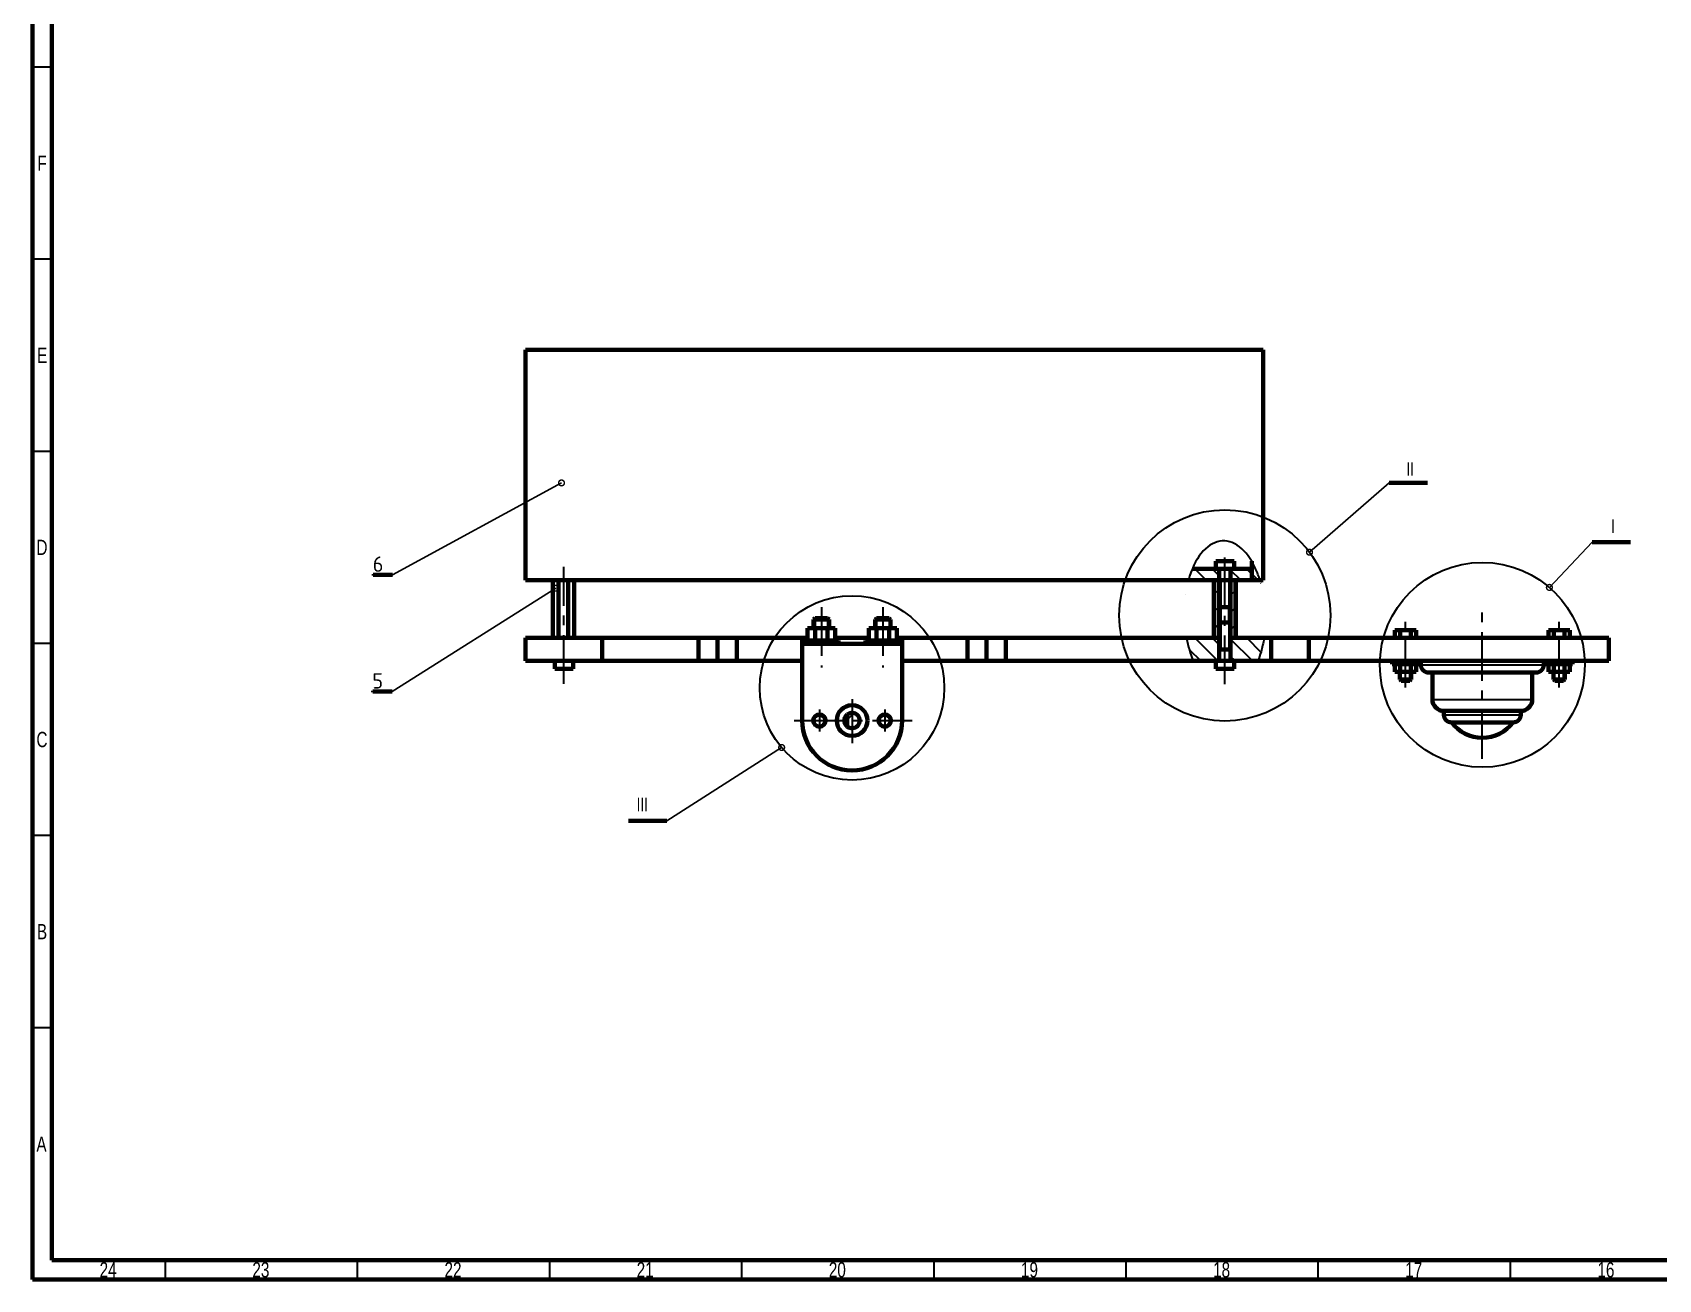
# Model space of a CAD drawing. Header units: millimetres. Extents: x 15 to 1184, y 5 to 836.
# Drawn here: x 15 to 438.1, y 5 to 329.5 of the extents above; entities that cross this region are included whole.
import ezdxf
from ezdxf import colors
from ezdxf.entities.mleader import LeaderData, LeaderLine
from ezdxf.math import Vec2, Vec3

# ---------------------------------------------------------------- set-up
doc = ezdxf.new("R2010")
doc.units = ezdxf.units.MM
doc.linetypes.add('CENTERX2', pattern=[20.32, 12.7, -2.54, 2.54, -2.54])
doc.layers.get('0').update_dxf_attribs({"lineweight": 70})
for name, color, linetype, lineweight in [('D35', 7, 'Continuous', 35), ('D70', 7, 'Continuous', 70), ('HAT', 4, 'Continuous', 35), ('TRUC', 6, 'CENTERX2', 35)]:
    doc.layers.add(name, color=color, linetype=linetype, lineweight=lineweight)
doc.styles.add('SLDTEXTSTYLE0', font='TXT', dxfattribs={"width": 0.75})
doc.styles.get("Standard").update_dxf_attribs({"font": ''})
doc.styles.get('Standard').set_extended_font_data('TCVN 7284')

# ---------------------------------------------------------------- blocks, each defined once
blk = doc.blocks.new('_DotSmall')
at = {"color": 0, "linetype": 'ByBlock', "const_width": 0.5}
blk.add_lwpolyline([(-0.0625, 0, 1), (0.0625, 0, 1)], format="xyb", close=True, dxfattribs=at)

msp = doc.modelspace()

# ---------------------------------------------------------------- hatches: boundary and pattern name
at = {"layer": 'HAT', "transparency": 33554687}
h = msp.add_hatch(dxfattribs=at)
h.set_pattern_fill('ANSI31', color=256, angle=90)
h.paths.add_polyline_path([(332.262, 189.953), (328.012, 189.953), (326.762, 189.953), (326.762, 186.953), (332.262, 186.953)])
edge = h.paths.add_edge_path()
edge.add_ellipse((325.262, 177.762), major_axis=(0.5, -19.439), ratio=0.5435639, start_angle=128.03232, end_angle=135.85787)
edge.add_line((332.262, 191.901), (332.262, 186.953))
edge.add_line((332.262, 186.953), (334.412, 186.953))
edge.add_ellipse((325.262, 177.762), major_axis=(0.5, -19.439), ratio=0.5435639, start_angle=117.41142, end_angle=128.03232)
edge = h.paths.add_edge_path()
edge.add_line((323.762, 189.953), (322.877, 189.953))
edge.add_line((322.877, 189.953), (322.512, 189.953))
edge.add_line((322.512, 189.953), (316.806, 189.953))
edge.add_ellipse((325.262, 177.762), major_axis=(0.5, -19.439), ratio=0.5435639, start_angle=230.36584, end_angle=240.98674)
edge.add_line((315.779, 186.953), (323.762, 186.953))
edge.add_line((323.762, 186.953), (323.762, 189.953))
h = msp.add_hatch(dxfattribs=at)
h.set_pattern_fill('ANSI31', color=256)
h.paths.add_polyline_path([(323.762, 186.953), (322.504, 186.953), (322.504, 171.953), (323.762, 171.953), (323.762, 175.953)])
h.paths.add_polyline_path([(328.02, 186.953), (326.762, 186.953), (326.762, 179.953), (326.762, 171.953), (328.02, 171.953)])
h = msp.add_hatch(dxfattribs=at)
h.set_pattern_fill('ANSI31', color=256, angle=90)
edge = h.paths.add_edge_path()
edge.add_line((323.762, 168.953), (323.762, 171.953))
edge.add_line((323.762, 171.953), (315.278, 171.953))
edge.add_ellipse((325.262, 177.762), major_axis=(0.5, -19.439), ratio=0.5435639, start_angle=286.58677, end_angle=306.60561)
edge.add_line((317.078, 165.953), (323.762, 165.953))
edge.add_line((323.762, 165.953), (323.762, 168.953))
edge = h.paths.add_edge_path()
edge.add_spline(control_points=[(333.874, 165.953), (334.148, 166.702), (334.575, 167.868), (335.105, 169.924), (335.34, 171.282), (335.456, 171.953)], knot_values=[0, 0, 0, 0, 0.4767128, 0.7416789, 1, 1, 1, 1], degree=3, periodic=0)
edge.add_line((335.456, 171.953), (326.762, 171.953))
edge.add_line((326.762, 171.953), (326.762, 168.953))
edge.add_line((326.762, 168.953), (326.762, 165.953))
edge.add_line((326.762, 165.953), (333.874, 165.953))
at = {"layer": 'HAT'}
h = msp.add_hatch(dxfattribs=at)
h.set_pattern_fill('ANSI31', color=256, style=0)
edge = h.paths.add_edge_path(flags=0)
edge.add_line((227.012, 152.014), (227.012, 148.891))
edge.add_arc((228.262, 150.453), 2, 231.31781, 488.68219)

# ---------------------------------------------------------------- linework, layer by layer
at = {"color": 7, "linetype": 'Continuous', "lineweight": 70}
for p, q in [((15, 5), (15, 836)), ((20, 10), (20, 831)), ((1179, 10), (20, 10)), ((1184, 5), (15, 5))]:
    msp.add_line(p, q, dxfattribs=at)
at = {"color": 7, "linetype": 'Continuous', "lineweight": 35}
for p, q in [((20, 320.5), (15, 320.5)), ((20, 270.5), (15, 270.5)), ((20, 220.5), (15, 220.5)), ((20, 170.5), (15, 170.5)), ((20, 120.5), (15, 120.5)), ((20, 70.5), (15, 70.5)), ((49.5, 10), (49.5, 5)), ((99.5, 10), (99.5, 5)), ((149.5, 10), (149.5, 5)), ((199.5, 10), (199.5, 5)), ((249.5, 10), (249.5, 5)), ((299.5, 10), (299.5, 5)), ((349.5, 10), (349.5, 5)), ((399.5, 10), (399.5, 5))]:
    msp.add_line(p, q, dxfattribs=at)
at = {"color": 7, "linetype": 'Continuous', "lineweight": 25}
for p, q in [((170.262, 246.953), (185.262, 246.953)), ((188.262, 246.953), (185.262, 246.953)), ((200.262, 246.953), (215.262, 246.953)), ((218.262, 246.953), (215.262, 246.953)), ((230.262, 246.953), (245.262, 246.953)), ((248.262, 246.953), (245.262, 246.953)), ((260.262, 246.953), (275.262, 246.953)), ((278.262, 246.953), (275.262, 246.953)), ((290.262, 246.953), (305.262, 246.953)), ((308.262, 246.953), (305.262, 246.953)), ((323.762, 188.453), (323.762, 188.39)), ((323.762, 188.406), (323.762, 188.344)), ((323.778, 188.336), (323.762, 188.344)), ((323.762, 187.953), (323.762, 187.89)), ((323.762, 187.906), (323.762, 187.844)), ((323.778, 187.836), (323.762, 187.844)), ((323.762, 187.453), (323.762, 187.39)), ((323.762, 187.406), (323.762, 187.344)), ((323.778, 187.336), (323.762, 187.344)), ((323.762, 186.953), (323.762, 186.89)), ((323.762, 186.906), (323.762, 186.844)), ((323.778, 186.836), (323.762, 186.844)), ((323.762, 186.453), (323.762, 186.39)), ((323.762, 186.406), (323.762, 186.344)), ((323.778, 186.336), (323.762, 186.344)), ((326.762, 188.64), (326.762, 188.703)), ((326.762, 188.594), (326.762, 188.656)), ((326.762, 188.14), (326.762, 188.203)), ((326.762, 188.094), (326.762, 188.156)), ((326.762, 187.64), (326.762, 187.703)), ((326.762, 187.594), (326.762, 187.656)), ((326.762, 187.14), (326.762, 187.203)), ((326.762, 187.094), (326.762, 187.156)), ((326.762, 186.64), (326.762, 186.703)), ((326.762, 186.594), (326.762, 186.656)), ((326.762, 186.14), (326.762, 186.203)), ((332.262, 186.953), (332.262, 189.953)), ((155.924, 172.953), (155.924, 185.953)), ((323.762, 185.953), (323.762, 185.89)), ((323.762, 185.906), (323.762, 185.844)), ((323.778, 185.836), (323.762, 185.844)), ((323.762, 185.453), (323.762, 185.39)), ((323.762, 185.406), (323.762, 185.344)), ((323.778, 185.336), (323.762, 185.344)), ((323.762, 184.953), (323.762, 184.89)), ((323.762, 184.906), (323.762, 184.844)), ((323.778, 184.836), (323.762, 184.844)), ((323.762, 184.453), (323.762, 184.39)), ((323.762, 184.406), (323.762, 184.344)), ((323.778, 184.336), (323.762, 184.344)), ((323.762, 183.953), (323.762, 183.89)), ((323.762, 183.906), (323.762, 183.844)), ((323.778, 183.836), (323.762, 183.844)), ((323.762, 183.453), (323.762, 183.39)), ((323.762, 183.406), (323.762, 183.344)), ((323.778, 183.336), (323.762, 183.344)), ((323.762, 182.953), (323.762, 182.89)), ((323.762, 182.906), (323.762, 182.844)), ((323.778, 182.836), (323.762, 182.844)), ((323.762, 182.453), (323.762, 182.39)), ((323.762, 182.406), (323.762, 182.344)), ((323.778, 182.336), (323.762, 182.344)), ((323.762, 181.953), (323.762, 181.89)), ((326.762, 186.094), (326.762, 186.156)), ((326.762, 185.64), (326.762, 185.703)), ((326.762, 185.594), (326.762, 185.656)), ((326.762, 185.14), (326.762, 185.203)), ((326.762, 185.094), (326.762, 185.156)), ((326.762, 184.64), (326.762, 184.703)), ((326.762, 184.594), (326.762, 184.656)), ((326.762, 184.14), (326.762, 184.203)), ((326.762, 184.094), (326.762, 184.156)), ((326.762, 183.64), (326.762, 183.703)), ((326.762, 183.594), (326.762, 183.656)), ((326.762, 183.14), (326.762, 183.203)), ((326.762, 183.094), (326.762, 183.156)), ((326.762, 182.64), (326.762, 182.703)), ((326.762, 182.594), (326.762, 182.656)), ((326.762, 182.14), (326.762, 182.203)), ((326.762, 182.094), (326.762, 182.156)), ((323.762, 181.906), (323.762, 181.844)), ((323.778, 181.836), (323.762, 181.844)), ((323.762, 181.453), (323.762, 181.39)), ((323.762, 181.406), (323.762, 181.344)), ((323.778, 181.336), (323.762, 181.344)), ((323.762, 180.953), (323.762, 180.89)), ((323.762, 180.906), (323.762, 180.844)), ((323.778, 180.836), (323.762, 180.844)), ((323.762, 180.453), (323.762, 180.39)), ((323.762, 180.406), (323.762, 180.344)), ((326.517, 179.953), (323.842, 179.953)), ((326.762, 181.64), (326.762, 181.703)), ((326.762, 181.594), (326.762, 181.656)), ((326.762, 181.14), (326.762, 181.203)), ((326.762, 181.094), (326.762, 181.156)), ((326.762, 180.64), (326.762, 180.703)), ((326.762, 180.594), (326.762, 180.656)), ((326.762, 180.14), (326.762, 180.203)), ((326.762, 180.094), (326.762, 180.156)), ((216.656, 174.15), (216.656, 171.575)), ((216.762, 174.473), (216.762, 174.463)), ((216.762, 174.473), (223.762, 174.473)), ((216.762, 174.463), (218.348, 174.463)), ((218.262, 175.821), (218.262, 175.709)), ((218.262, 175.163), (218.262, 175.051)), ((218.348, 174.463), (221.842, 174.463)), ((218.652, 176.753), (220.262, 176.753)), ((220.262, 176.753), (221.872, 176.753)), ((221.842, 174.463), (223.757, 174.463)), ((222.262, 175.709), (222.262, 175.821)), ((222.262, 175.051), (222.262, 175.163)), ((223.762, 174.463), (223.762, 174.473)), ((223.868, 174.15), (223.868, 171.575)), ((232.656, 174.15), (232.656, 171.575)), ((232.762, 174.473), (232.762, 174.463)), ((232.762, 174.473), (239.762, 174.473)), ((232.762, 174.463), (234.348, 174.463)), ((234.262, 175.821), (234.262, 175.709)), ((234.262, 175.163), (234.262, 175.051)), ((234.348, 174.463), (237.842, 174.463)), ((234.652, 176.753), (236.262, 176.753)), ((236.262, 176.753), (237.872, 176.753)), ((237.842, 174.463), (239.757, 174.463)), ((238.262, 175.709), (238.262, 175.821)), ((238.262, 175.051), (238.262, 175.163)), ((239.762, 174.463), (239.762, 174.473)), ((239.868, 174.15), (239.868, 171.575)), ((323.762, 175.811), (323.762, 175.749)), ((323.762, 175.311), (323.762, 175.249)), ((323.762, 174.811), (323.762, 174.749)), ((323.762, 174.311), (323.762, 174.249)), ((323.762, 173.811), (323.762, 173.749)), ((324.007, 175.953), (326.682, 175.953)), ((326.747, 175.069), (326.762, 175.061)), ((326.747, 174.569), (326.762, 174.561)), ((326.747, 174.069), (326.762, 174.061)), ((326.747, 173.569), (326.762, 173.561)), ((326.762, 175.499), (326.762, 175.561)), ((326.762, 174.999), (326.762, 175.061)), ((326.762, 174.499), (326.762, 174.561)), ((326.762, 173.999), (326.762, 174.061)), ((326.762, 173.499), (326.762, 173.561)), ((369.512, 173.74), (369.512, 171.953)), ((369.881, 173.963), (369.881, 173.953)), ((374.644, 173.963), (369.881, 173.963)), ((370.2, 173.953), (369.881, 173.953)), ((370.2, 173.953), (372.262, 173.953)), ((370.887, 173.74), (370.887, 171.953)), ((374.325, 173.953), (372.262, 173.953)), ((373.637, 173.74), (373.637, 171.953)), ((374.644, 173.953), (374.325, 173.953)), ((374.644, 173.953), (374.644, 173.963)), ((375.012, 173.74), (375.012, 171.953)), ((409.881, 173.953), (409.512, 173.74)), ((409.512, 173.74), (409.512, 171.953)), ((409.512, 173.74), (409.512, 171.953)), ((409.881, 173.963), (409.881, 173.953)), ((414.644, 173.963), (409.881, 173.963)), ((409.881, 173.963), (409.881, 173.953)), ((414.644, 173.963), (409.881, 173.963)), ((410.2, 173.953), (409.881, 173.953)), ((410.2, 173.953), (409.881, 173.953)), ((410.887, 173.74), (410.2, 173.953)), ((410.2, 173.953), (412.262, 173.953)), ((410.2, 173.953), (412.262, 173.953)), ((412.262, 173.953), (410.887, 173.74)), ((410.887, 173.74), (410.887, 171.953)), ((410.887, 173.74), (410.887, 171.953)), ((414.325, 173.953), (412.262, 173.953)), ((414.325, 173.953), (412.262, 173.953)), ((413.637, 173.74), (413.637, 171.953)), ((413.637, 173.74), (413.637, 171.953)), ((415.012, 173.74), (414.325, 173.953)), ((414.644, 173.953), (414.325, 173.953)), ((414.644, 173.953), (414.325, 173.953)), ((414.644, 173.953), (414.644, 173.963)), ((414.644, 173.953), (414.644, 173.963)), ((415.012, 173.74), (414.644, 173.953)), ((415.012, 173.74), (415.012, 171.953)), ((415.012, 173.74), (415.012, 171.953)), ((323.762, 173.311), (323.762, 173.249)), ((323.762, 172.811), (323.762, 172.749)), ((323.762, 172.311), (323.762, 172.249)), ((323.762, 171.811), (323.762, 171.749)), ((323.762, 171.311), (323.762, 171.249)), ((323.762, 170.811), (323.762, 170.749)), ((323.762, 170.311), (323.762, 170.249)), ((323.762, 169.811), (323.762, 169.749)), ((323.762, 169.311), (323.762, 169.249)), ((326.686, 171.953), (326.762, 171.953)), ((326.747, 173.069), (326.762, 173.061)), ((326.747, 172.569), (326.762, 172.561)), ((326.747, 172.069), (326.762, 172.061)), ((326.747, 171.569), (326.762, 171.561)), ((326.747, 171.069), (326.762, 171.061)), ((326.747, 170.569), (326.762, 170.561)), ((326.747, 170.069), (326.762, 170.061)), ((326.747, 169.569), (326.762, 169.561)), ((326.762, 172.999), (326.762, 173.061)), ((326.762, 172.499), (326.762, 172.561)), ((326.762, 171.999), (326.762, 172.061)), ((326.762, 171.499), (326.762, 171.561)), ((326.762, 170.999), (326.762, 171.061)), ((326.762, 170.499), (326.762, 170.561)), ((326.762, 169.999), (326.762, 170.061)), ((326.762, 169.499), (326.762, 169.561)), ((150.877, 165.953), (151.762, 165.953)), ((152.008, 165.953), (151.762, 165.953)), ((154.762, 165.953), (154.708, 165.953)), ((154.762, 165.953), (155.647, 165.953)), ((322.877, 165.953), (323.762, 165.953)), ((323.762, 168.811), (323.762, 168.749)), ((323.762, 168.311), (323.762, 168.249)), ((323.762, 167.811), (323.762, 167.749)), ((323.762, 167.311), (323.762, 167.249)), ((323.762, 166.811), (323.762, 166.749)), ((323.762, 166.311), (323.762, 166.249)), ((324.008, 165.953), (323.762, 165.953)), ((326.762, 165.953), (326.708, 165.953)), ((326.747, 169.069), (326.762, 169.061)), ((326.747, 168.569), (326.762, 168.561)), ((326.747, 168.069), (326.762, 168.061)), ((326.747, 167.569), (326.762, 167.561)), ((326.747, 167.069), (326.762, 167.061)), ((326.747, 166.569), (326.762, 166.561)), ((326.747, 166.069), (326.762, 166.061)), ((326.762, 168.999), (326.762, 169.061)), ((326.762, 168.499), (326.762, 168.561)), ((326.762, 167.999), (326.762, 168.061)), ((326.762, 167.499), (326.762, 167.561)), ((326.762, 166.999), (326.762, 167.061)), ((326.762, 166.499), (326.762, 166.561)), ((326.762, 165.999), (326.762, 166.061)), ((326.762, 165.953), (327.647, 165.953)), ((150.881, 163.953), (150.881, 163.943)), ((150.881, 163.953), (151.96, 163.953)), ((150.881, 163.943), (155.644, 163.943)), ((154.337, 163.953), (151.96, 163.953)), ((154.337, 163.953), (155.64, 163.953)), ((155.64, 163.953), (155.644, 163.953)), ((155.644, 163.943), (155.644, 163.953)), ((369.512, 164.94), (369.512, 163.153)), ((369.955, 163.153), (369.881, 163.153)), ((371.622, 163.153), (369.955, 163.153)), ((370.762, 163.143), (370.762, 163.09)), ((370.762, 162.653), (370.762, 162.59)), ((370.762, 162.153), (370.762, 162.09)), ((370.762, 161.653), (370.762, 161.59)), ((370.887, 164.94), (370.887, 163.153)), ((373.929, 163.153), (371.622, 163.153)), ((373.637, 164.94), (373.637, 163.153)), ((373.762, 162.84), (373.762, 162.903)), ((373.762, 162.34), (373.762, 162.403)), ((373.762, 161.84), (373.762, 161.903)), ((373.762, 161.34), (373.762, 161.403)), ((373.929, 163.153), (374.644, 163.153)), ((375.012, 164.94), (375.012, 163.153)), ((409.512, 164.94), (409.512, 163.153)), ((409.955, 163.153), (409.881, 163.153)), ((411.622, 163.153), (409.955, 163.153)), ((410.762, 163.143), (410.762, 163.09)), ((410.762, 162.953), (410.762, 162.89)), ((410.762, 162.653), (410.762, 162.59)), ((410.762, 162.453), (410.762, 162.39)), ((410.762, 162.153), (410.762, 162.09)), ((410.762, 161.653), (410.762, 161.59)), ((411.192, 161.153), (410.762, 161.153)), ((410.887, 164.94), (410.887, 163.153)), ((413.929, 163.153), (411.622, 163.153)), ((413.637, 164.94), (413.637, 163.153)), ((413.762, 162.84), (413.762, 162.903)), ((413.762, 162.64), (413.762, 162.703)), ((413.762, 162.34), (413.762, 162.403)), ((413.762, 162.14), (413.762, 162.203)), ((413.762, 161.84), (413.762, 161.903)), ((413.762, 161.34), (413.762, 161.403)), ((413.929, 163.153), (414.644, 163.153)), ((415.012, 164.94), (415.012, 163.153))]:
    msp.add_line(p, q, dxfattribs=at)
for points, knots in [([(410.2, 173.953), (410.183, 173.952), (409.951, 173.949), (409.724, 173.841), (409.512, 173.74)], [0, 0, 0, 0, 0.070133, 1, 1, 1, 1]), ([(413.637, 173.74), (413.187, 173.845), (412.731, 173.952), (412.267, 173.953), (412.262, 173.953)], [0, 0, 0, 0, 0.98856446, 1, 1, 1, 1]), ([(414.325, 173.953), (414.308, 173.952), (414.076, 173.949), (413.849, 173.841), (413.637, 173.74)], [0, 0, 0, 0, 0.070133, 1, 1, 1, 1]), ([(413.395, 161.153), (413.353, 161.153), (413.261, 161.153), (412.983, 161.153), (412.602, 161.153), (412.156, 161.153), (411.69, 161.153), (411.373, 161.153), (411.222, 161.153), (411.192, 161.153)], [0, 0, 0, 0, 0.1312619, 0.286029, 0.4409062, 0.6111303, 0.7839886, 0.9569436, 1, 1, 1, 1])]:
    msp.add_open_spline(points, degree=3, knots=knots, dxfattribs=at)
at = {"layer": 'D35'}
for p, q in [((324.263, 179.953), (324.263, 186.953)), ((326.261, 186.938), (326.261, 179.953)), ((324.263, 175.953), (324.263, 179.953)), ((326.261, 175.953), (326.261, 179.953)), ((218.652, 176.753), (218.652, 177.14)), ((218.652, 176.753), (218.652, 174.473)), ((221.872, 176.753), (221.872, 177.14)), ((221.872, 176.753), (221.872, 174.473)), ((234.652, 176.753), (234.652, 177.14)), ((234.652, 176.753), (234.652, 174.473)), ((237.872, 176.753), (237.872, 177.14)), ((237.872, 176.753), (237.872, 174.473)), ((324.263, 168.968), (324.263, 175.953)), ((326.261, 175.953), (326.261, 168.953)), ((371.162, 160.753), (371.161, 161.153)), ((371.162, 161.153), (371.162, 163.153)), ((373.362, 161.152), (373.362, 163.153)), ((373.762, 161.158), (373.362, 161.152)), ((373.362, 160.753), (373.362, 161.152)), ((376.262, 164.953), (392.262, 164.953)), ((392.262, 164.953), (408.262, 164.953)), ((410.762, 161.153), (411.162, 161.153)), ((411.162, 160.753), (411.161, 161.153)), ((411.162, 161.153), (411.162, 163.153)), ((413.362, 161.152), (413.362, 163.153)), ((413.762, 161.158), (413.362, 161.152)), ((413.362, 160.753), (413.362, 161.152)), ((379.262, 155.953), (392.262, 155.953)), ((392.262, 155.953), (405.262, 155.953)), ((382.262, 151.953), (392.262, 151.953)), ((392.262, 151.953), (402.262, 151.953))]:
    msp.add_line(p, q, dxfattribs=at)
for centre, radius in [((325.262, 177.807), 27.487), ((392.262, 164.953), 26.653), ((228.262, 158.953), 24), ((228.262, 150.453), 3.75), ((219.762, 150.453), 1.265), ((236.762, 150.453), 1.265)]:
    msp.add_circle(centre, radius, dxfattribs=at)
for start_param, end_param in [(2.2345855, 4.2060121), (2.0492159, 2.2345855), (5.0018828, 5.3512774)]:
    msp.add_ellipse((325.262, 177.762), major_axis=(0.5, -19.439), ratio=0.5435639, start_param=start_param, end_param=end_param, dxfattribs=at)
msp.add_open_spline([(335.456, 171.953), (335.34, 171.282), (335.105, 169.924), (334.575, 167.868), (334.148, 166.702), (333.874, 165.953)], degree=3, knots=[0, 0, 0, 0, 0.2583211, 0.5232872, 1, 1, 1, 1], dxfattribs=at)
at = {"layer": 'D70'}
for p, q in [((143.262, 231.953), (143.262, 246.953)), ((143.262, 246.953), (155.262, 246.953)), ((158.262, 246.953), (155.262, 246.953)), ((158.262, 246.953), (320.262, 246.953)), ((320.262, 246.953), (335.262, 246.953)), ((335.262, 246.953), (335.262, 243.953)), ((335.262, 231.953), (335.262, 243.953)), ((143.262, 231.953), (143.262, 216.953)), ((335.262, 231.953), (335.262, 216.953)), ((143.262, 201.953), (143.262, 216.953)), ((335.262, 201.953), (335.262, 216.953)), ((368.022, 212.317), (378.022, 212.317)), ((143.262, 201.953), (143.262, 189.953)), ((335.262, 201.953), (335.262, 189.953)), ((420.816, 196.877), (430.816, 196.877)), ((332.262, 191.901), (332.262, 186.953)), ((108.671, 188.36), (103.671, 188.36)), ((143.262, 189.953), (143.262, 186.953)), ((143.262, 186.953), (161.262, 186.953)), ((150.408, 186.953), (150.408, 171.953)), ((150.408, 186.953), (155.925, 186.953)), ((150.408, 186.953), (151.908, 186.953)), ((151.908, 186.953), (151.908, 171.953)), ((154.425, 171.953), (154.425, 186.953)), ((155.925, 171.953), (155.925, 186.953)), ((170.262, 186.953), (161.262, 186.953)), ((170.262, 186.953), (185.262, 186.953)), ((200.262, 186.953), (185.262, 186.953)), ((200.262, 186.953), (215.262, 186.953)), ((230.262, 186.953), (215.262, 186.953)), ((230.262, 186.953), (245.262, 186.953)), ((260.262, 186.953), (245.262, 186.953)), ((260.262, 186.953), (275.262, 186.953)), ((290.262, 186.953), (275.262, 186.953)), ((290.262, 186.953), (305.262, 186.953)), ((315.779, 186.953), (305.262, 186.953)), ((315.779, 186.953), (323.762, 186.953)), ((322.425, 185.953), (322.48, 186.953)), ((322.504, 186.953), (322.504, 171.953)), ((323.762, 186.953), (322.504, 186.953)), ((323.762, 186.953), (323.762, 171.953)), ((326.762, 186.953), (323.762, 186.953)), ((323.762, 179.953), (323.762, 186.953)), ((326.762, 171.953), (326.762, 186.953)), ((328.02, 186.953), (326.762, 186.953)), ((326.762, 186.953), (332.262, 186.953)), ((326.762, 179.953), (326.762, 186.953)), ((328.02, 171.953), (328.02, 186.953)), ((328.099, 185.953), (328.044, 186.953)), ((332.262, 186.953), (334.412, 186.953)), ((334.412, 186.953), (335.262, 186.953)), ((335.262, 189.953), (335.262, 186.953)), ((322.504, 186.047), (322.425, 185.953)), ((322.425, 172.953), (322.425, 185.953)), ((328.099, 172.953), (328.099, 185.953)), ((326.762, 179.953), (323.762, 179.953)), ((216.656, 171.253), (216.656, 174.473)), ((216.656, 174.473), (223.868, 174.473)), ((218.265, 176.753), (218.262, 174.473)), ((218.265, 176.753), (218.652, 177.14)), ((218.265, 176.753), (222.259, 176.753)), ((218.652, 177.14), (221.872, 177.14)), ((218.652, 174.473), (218.652, 171.253)), ((221.872, 177.14), (222.259, 176.753)), ((221.872, 174.473), (221.872, 171.253)), ((222.259, 176.753), (222.262, 174.473)), ((223.868, 171.253), (223.868, 174.473)), ((232.656, 171.253), (232.656, 174.473)), ((232.656, 174.473), (239.868, 174.473)), ((234.265, 176.753), (234.262, 174.473)), ((234.265, 176.753), (234.652, 177.14)), ((234.265, 176.753), (238.259, 176.753)), ((234.652, 177.14), (237.872, 177.14)), ((234.652, 174.473), (234.652, 171.253)), ((237.872, 177.14), (238.259, 176.753)), ((237.872, 174.473), (237.872, 171.253)), ((238.259, 176.753), (238.262, 174.473)), ((239.868, 171.253), (239.868, 174.473)), ((323.762, 175.953), (326.762, 175.953)), ((323.762, 175.953), (323.762, 168.953)), ((326.762, 175.953), (326.762, 168.953)), ((369.512, 171.953), (369.512, 173.963)), ((369.512, 173.963), (375.012, 173.963)), ((370.887, 171.953), (370.887, 173.953)), ((373.637, 171.953), (373.637, 173.963)), ((375.012, 173.963), (375.012, 171.953)), ((409.512, 171.953), (409.512, 173.963)), ((409.512, 173.963), (415.012, 173.963)), ((410.887, 171.953), (410.887, 173.953)), ((413.637, 171.953), (413.637, 173.963)), ((415.012, 173.963), (415.012, 171.953)), ((143.262, 165.953), (143.262, 171.953)), ((163.262, 171.953), (143.262, 171.953)), ((155.925, 171.953), (154.425, 171.953)), ((163.262, 165.953), (163.262, 171.953)), ((163.262, 171.953), (188.262, 171.953)), ((188.262, 165.953), (188.262, 171.953)), ((188.262, 171.953), (193.262, 171.953)), ((193.262, 171.953), (193.262, 165.953)), ((193.262, 171.953), (198.262, 171.953)), ((198.262, 171.953), (198.262, 165.953)), ((198.262, 171.953), (215.262, 171.953)), ((215.262, 170.453), (215.262, 171.953)), ((215.262, 171.953), (216.656, 171.953)), ((215.262, 170.453), (241.262, 170.453)), ((215.262, 150.453), (215.262, 170.453)), ((220.262, 171.253), (215.762, 171.253)), ((215.762, 171.253), (215.762, 170.453)), ((216.656, 171.253), (223.868, 171.253)), ((220.262, 171.253), (224.762, 171.253)), ((223.868, 171.953), (232.656, 171.953)), ((224.762, 171.253), (224.762, 170.453)), ((236.262, 171.253), (231.762, 171.253)), ((231.762, 171.253), (231.762, 170.453)), ((232.656, 171.253), (239.868, 171.253)), ((232.656, 171.253), (239.868, 171.253)), ((236.262, 171.253), (240.762, 171.253)), ((239.868, 171.953), (241.262, 171.953)), ((240.762, 171.253), (240.762, 170.453)), ((241.262, 170.453), (241.262, 171.953)), ((241.262, 171.953), (258.262, 171.953)), ((241.262, 150.453), (241.262, 170.453)), ((258.262, 165.953), (258.262, 171.953)), ((258.262, 171.953), (263.262, 171.953)), ((263.262, 165.953), (263.262, 171.953)), ((263.262, 171.953), (268.262, 171.953)), ((268.262, 171.953), (268.262, 165.953)), ((268.262, 171.953), (315.278, 171.953)), ((315.278, 171.953), (323.762, 171.953)), ((322.504, 172.858), (322.425, 172.953)), ((322.425, 172.953), (322.48, 171.953)), ((323.762, 171.953), (322.504, 171.953)), ((323.762, 171.953), (323.762, 165.953)), ((328.02, 171.953), (326.762, 171.953)), ((326.762, 165.953), (326.762, 171.953)), ((326.762, 171.953), (335.456, 171.953)), ((328.099, 172.953), (328.044, 171.953)), ((337.279, 171.953), (335.456, 171.953)), ((337.279, 165.953), (337.279, 171.953)), ((337.279, 171.953), (347.125, 171.953)), ((347.125, 165.953), (347.125, 171.953)), ((425.219, 171.953), (347.125, 171.953)), ((163.262, 165.953), (143.262, 165.953)), ((150.877, 163.955), (150.877, 165.953)), ((150.877, 165.953), (155.647, 165.953)), ((155.647, 165.953), (155.647, 163.955)), ((163.262, 165.953), (188.262, 165.953)), ((193.262, 165.953), (188.262, 165.953)), ((198.262, 165.953), (193.262, 165.953)), ((198.262, 165.953), (215.262, 165.953)), ((241.262, 165.953), (258.262, 165.953)), ((263.262, 165.953), (258.262, 165.953)), ((268.262, 165.953), (263.262, 165.953)), ((268.262, 165.953), (317.078, 165.953)), ((317.078, 165.953), (323.762, 165.953)), ((322.877, 163.955), (322.877, 165.953)), ((322.877, 165.953), (327.647, 165.953)), ((323.762, 165.953), (323.762, 168.953)), ((323.762, 168.953), (326.762, 168.953)), ((326.762, 168.953), (326.762, 165.953)), ((326.762, 165.953), (333.874, 165.953)), ((327.647, 165.953), (327.647, 163.955)), ((337.279, 165.953), (333.874, 165.953)), ((337.279, 165.953), (347.125, 165.953)), ((425.219, 165.953), (347.125, 165.953)), ((368.762, 165.163), (368.762, 165.953)), ((375.762, 165.163), (368.762, 165.163)), ((369.512, 163.153), (369.512, 165.163)), ((370.2, 165.953), (369.881, 165.953)), ((370.2, 165.953), (372.262, 165.953)), ((370.887, 163.153), (370.887, 165.153)), ((374.325, 165.953), (372.262, 165.953)), ((373.637, 163.153), (373.637, 165.163)), ((374.644, 165.953), (374.325, 165.953)), ((375.012, 165.163), (375.012, 163.153)), ((375.762, 165.953), (375.762, 165.163)), ((376.262, 165.953), (376.262, 164.953)), ((408.262, 164.953), (408.262, 165.953)), ((408.762, 165.163), (408.762, 165.953)), ((415.762, 165.163), (408.762, 165.163)), ((409.512, 163.153), (409.512, 165.163)), ((410.2, 165.953), (409.881, 165.953)), ((410.2, 165.953), (412.262, 165.953)), ((410.887, 163.153), (410.887, 165.153)), ((414.325, 165.953), (412.262, 165.953)), ((413.637, 163.153), (413.637, 165.163)), ((414.644, 165.953), (414.325, 165.953)), ((415.012, 165.163), (415.012, 163.153)), ((415.762, 165.953), (415.762, 165.163)), ((150.881, 163.953), (150.877, 163.955)), ((150.881, 163.943), (150.881, 163.953)), ((150.881, 163.943), (155.644, 163.943)), ((155.647, 163.955), (155.644, 163.953)), ((155.644, 163.953), (155.644, 163.943)), ((322.881, 163.953), (322.877, 163.955)), ((322.881, 163.943), (322.881, 163.953)), ((322.881, 163.943), (327.644, 163.943)), ((327.647, 163.955), (327.644, 163.953)), ((327.644, 163.953), (327.644, 163.943)), ((369.512, 163.153), (375.012, 163.153)), ((372.262, 163.153), (370.762, 163.153)), ((370.762, 163.153), (370.762, 161.153)), ((370.762, 161.153), (373.762, 161.158)), ((370.762, 161.153), (371.162, 160.753)), ((373.362, 160.753), (373.762, 161.158)), ((373.762, 161.158), (373.762, 163.153)), ((392.262, 162.953), (378.262, 162.953)), ((379.262, 162.953), (379.262, 155.953)), ((406.262, 162.953), (392.262, 162.953)), ((405.262, 155.953), (405.262, 162.953)), ((409.512, 163.153), (415.012, 163.153)), ((412.262, 163.153), (410.762, 163.153)), ((410.762, 163.153), (410.762, 161.153)), ((410.762, 161.153), (413.762, 161.158)), ((410.762, 161.153), (411.162, 160.753)), ((413.362, 160.753), (413.762, 161.158)), ((413.762, 161.158), (413.762, 163.153)), ((108.58, 157.982), (103.58, 157.982)), ((371.162, 160.753), (373.362, 160.753)), ((411.162, 160.753), (413.362, 160.753)), ((382.262, 152.953), (382.262, 151.953)), ((392.262, 152.953), (382.262, 152.953)), ((402.262, 152.953), (392.262, 152.953)), ((402.262, 151.953), (402.262, 152.953)), ((227.012, 148.891), (227.012, 152.014)), ((392.262, 149.953), (384.262, 149.953)), ((400.262, 149.953), (392.262, 149.953)), ((180.076, 124.364), (170.076, 124.364))]:
    msp.add_line(p, q, dxfattribs=at)
at = {"layer": 'D70', "linetype": 'CENTERX2'}
for p, q in [((322.877, 191.951), (322.881, 191.953)), ((322.877, 189.953), (322.877, 191.951)), ((322.881, 191.953), (322.881, 191.963)), ((327.644, 191.963), (322.881, 191.963)), ((327.644, 191.963), (327.644, 191.953)), ((327.644, 191.953), (327.647, 191.951)), ((327.647, 191.951), (327.647, 189.953)), ((316.806, 189.953), (322.512, 189.953)), ((323.887, 189.953), (322.512, 189.953)), ((323.762, 189.953), (322.877, 189.953)), ((327.647, 189.953), (322.877, 189.953)), ((323.762, 186.953), (323.762, 189.953)), ((323.762, 189.953), (323.817, 189.953)), ((323.762, 189.953), (323.762, 183.953)), ((323.762, 186.953), (323.762, 189.953)), ((323.762, 189.906), (323.762, 189.844)), ((323.778, 189.836), (323.762, 189.844)), ((323.762, 189.453), (323.762, 189.39)), ((323.762, 189.406), (323.762, 189.344)), ((323.778, 189.336), (323.762, 189.344)), ((323.762, 188.953), (323.762, 188.89)), ((323.762, 188.906), (323.762, 188.844)), ((323.778, 188.836), (323.762, 188.844)), ((326.516, 189.953), (326.762, 189.953)), ((328.012, 189.953), (326.637, 189.953)), ((326.762, 189.953), (326.762, 186.953)), ((327.647, 189.953), (326.762, 189.953)), ((326.762, 183.953), (326.762, 189.953)), ((326.762, 189.953), (326.762, 186.953)), ((326.762, 189.64), (326.762, 189.703)), ((326.762, 189.594), (326.762, 189.656)), ((326.762, 189.14), (326.762, 189.203)), ((326.762, 189.094), (326.762, 189.156)), ((328.012, 189.953), (332.262, 189.953))]:
    msp.add_line(p, q, dxfattribs=at)
at = {"layer": 'D70', "linetype": 'Continuous'}
msp.add_line((425.219, 165.953), (425.219, 171.953), dxfattribs=at)
at = {"layer": 'D70'}
for centre, radius in [((228.262, 150.453), 4), ((219.762, 150.453), 1.6), ((236.762, 150.453), 1.6)]:
    msp.add_circle(centre, radius, dxfattribs=at)
for centre, radius, start, end in [((378.262, 164.953), 2, 180, 270), ((406.262, 164.953), 2, 270, 0), ((228.262, 150.453), 2, 231.31781, 128.68219), ((382.262, 155.953), 3, 180, 270), ((402.262, 155.953), 3, 270, 0), ((228.262, 150.453), 13, 180, 0), ((228.262, 150.453), 2, 128.68219, 231.31781), ((384.262, 151.953), 2, 180, 270), ((392.262, 155.953), 10, 216.8699, 323.1301), ((400.262, 151.953), 2, 270, 0)]:
    msp.add_arc(centre, radius, start, end, dxfattribs=at)
at = {"layer": 'TRUC'}
for p, q in [((153.262, 160.01), (153.262, 190.429)), ((325.262, 159.883), (325.262, 194.602)), ((220.262, 179.99), (220.262, 164.259)), ((236.262, 179.99), (236.262, 164.259)), ((392.262, 140.46), (392.262, 178.863)), ((372.262, 159.059), (372.262, 176.136)), ((412.262, 159.059), (412.262, 176.136)), ((219.762, 153.301), (219.762, 147.605)), ((228.262, 156.056), (228.262, 144.539)), ((236.762, 153.301), (236.762, 147.605)), ((213.229, 150.453), (243.879, 150.453))]:
    msp.add_line(p, q, dxfattribs=at)

# ---------------------------------------------------------------- texts
at = {"color": 7, "linetype": 'Continuous', "lineweight": 0, "attachment_point": 2, "style": 'SLDTEXTSTYLE0'}
for s, insert, char_height in [('F', (17.458, 297.5), 3.969), ('E', (17.508, 247.5), 3.969), ('D', (17.453, 197.5), 3.969), ('C', (17.459, 147.5), 3.969), ('B', (17.471, 97.5), 3.969), ('A', (17.34, 42.192), 3.969), ('24', (34.67, 9.5), 3.9687), ('23', (74.42, 9.5), 3.9687), ('22', (124.42, 9.5), 3.9687), ('21', (174.42, 9.5), 3.9687), ('20', (224.42, 9.5), 3.9687), ('19', (274.42, 9.5), 3.9687), ('18', (324.42, 9.5), 3.9687), ('17', (374.42, 9.5), 3.9687), ('16', (424.42, 9.5), 3.9687)]:
    msp.add_mtext(s, dxfattribs=dict(at, insert=insert, char_height=char_height))
at = {"layer": 'D70', "char_height": 3.5, "attachment_point": 1, "style": 'SLDTEXTSTYLE0'}
for s, insert in [('II', (372.516, 217.658)), ('I', (425.801, 202.775)), ('III', (172.197, 130.358))]:
    msp.add_mtext(s, dxfattribs=dict(at, insert=insert))

# ---------------------------------------------------------------- leaders
at = {"layer": 'D35'}
ml = msp.add_multileader_mtext('Standard', dxfattribs=at)
ml.set_content('6', color=256)
ml.set_leader_properties()
ml.set_arrow_properties(name='DOTSMALL')
ml.build(insert=Vec2(0, 0))
ml.multileader.update_dxf_attribs({"text_right_attachment_type": 6, "dogleg_length": 0.36, "arrow_head_size": 3})
ctx = ml.context
ctx.base_point, ctx.arrow_head_size, ctx.plane_origin = Vec3(102.311, 191.16), 3, Vec3(152.648, 212.298)
ctx.right_attachment, ctx.text_align_type = 6, 2
notes = []
notes.append((ctx, [(0, (1, 1, 0), (108.671, 188.36), (-1, 0), 0.36, [(0, [(152.648, 212.298)], 0, [])])]))
ctx.mtext.insert, ctx.mtext.alignment, ctx.mtext.flow_direction = Vec3(106.311, 193.16), 3, 5
ml = msp.add_multileader_mtext('Standard', dxfattribs=at)
ml.set_content('', color=256)
ml.set_leader_properties()
ml.set_arrow_properties(name='DOTSMALL')
ml.build(insert=Vec2(0, 0))
ml.multileader.update_dxf_attribs({"text_right_attachment_type": 6, "dogleg_length": 0.36, "arrow_head_size": 3})
ctx = ml.context
ctx.base_point, ctx.arrow_head_size, ctx.plane_origin = Vec3(368.382, 212.317), 3, Vec3(347.284, 194.257)
ctx.right_attachment = 6
notes.append((ctx, [(0, (1, 1, 0), (368.022, 212.317), (1, 0), 0.36, [(0, [(347.284, 194.257)], 0, [])])]))
ctx.mtext.insert, ctx.mtext.flow_direction = Vec3(370.382, 214.317), 5
ml = msp.add_multileader_mtext('Standard', dxfattribs=at)
ml.set_content('', color=256)
ml.set_leader_properties()
ml.set_arrow_properties(name='DOTSMALL')
ml.build(insert=Vec2(0, 0))
ml.multileader.update_dxf_attribs({"text_right_attachment_type": 6, "dogleg_length": 0.36, "arrow_head_size": 3})
ctx = ml.context
ctx.base_point, ctx.arrow_head_size, ctx.plane_origin = Vec3(421.176, 196.877), 3, Vec3(409.713, 185.098)
ctx.right_attachment = 6
notes.append((ctx, [(0, (1, 1, 0), (420.816, 196.877), (1, 0), 0.36, [(0, [(409.713, 185.098)], 0, [])])]))
ctx.mtext.insert, ctx.mtext.flow_direction = Vec3(423.176, 198.877), 5
ml = msp.add_multileader_mtext('Standard', dxfattribs=at)
ml.set_content('5', color=256)
ml.set_leader_properties()
ml.set_arrow_properties(name='DOTSMALL')
ml.build(insert=Vec2(0, 0))
ml.multileader.update_dxf_attribs({"text_right_attachment_type": 6, "dogleg_length": 0.36, "arrow_head_size": 3})
ctx = ml.context
ctx.base_point, ctx.arrow_head_size, ctx.plane_origin = Vec3(102.22, 160.782), 3, Vec3(151.209, 184.888)
ctx.right_attachment, ctx.text_align_type = 6, 2
notes.append((ctx, [(0, (1, 1, 0), (108.58, 157.982), (-1, 0), 0.36, [(0, [(151.209, 184.888)], 0, [])])]))
ctx.mtext.insert, ctx.mtext.alignment, ctx.mtext.flow_direction = Vec3(106.22, 162.782), 3, 5
ml = msp.add_multileader_mtext('Standard', dxfattribs=at)
ml.set_content('', color=256)
ml.set_leader_properties()
ml.set_arrow_properties(name='DOTSMALL')
ml.build(insert=Vec2(0, 0))
ml.multileader.update_dxf_attribs({"text_right_attachment_type": 6, "dogleg_length": 0.36, "arrow_head_size": 3})
ctx = ml.context
ctx.base_point, ctx.arrow_head_size, ctx.plane_origin = Vec3(175.716, 126.364), 3, Vec3(209.936, 143.456)
ctx.right_attachment, ctx.text_align_type = 6, 2
notes.append((ctx, [(0, (1, 1, 0), (180.076, 124.364), (-1, 0), 0.36, [(0, [(209.936, 143.456)], 0, [])])]))
ctx.mtext.insert, ctx.mtext.alignment, ctx.mtext.flow_direction = Vec3(177.716, 128.364), 3, 5
for ctx, leaders in notes:
    for number, flags, end, landing, length, lines in leaders:
        leader = LeaderData()
        leader.index, (leader.has_last_leader_line, leader.has_dogleg_vector, leader.attachment_direction) = number, flags
        leader.last_leader_point, leader.dogleg_vector, leader.dogleg_length = Vec3(end), Vec3(landing), length
        for number, points, colour, breaks in lines:
            line = LeaderLine()
            line.index, line.vertices, line.color, line.breaks = number, Vec3.list(points), colors.encode_raw_color(colour), breaks
            leader.lines.append(line)
        ctx.leaders.append(leader)

doc.saveas('drawing.dxf')
